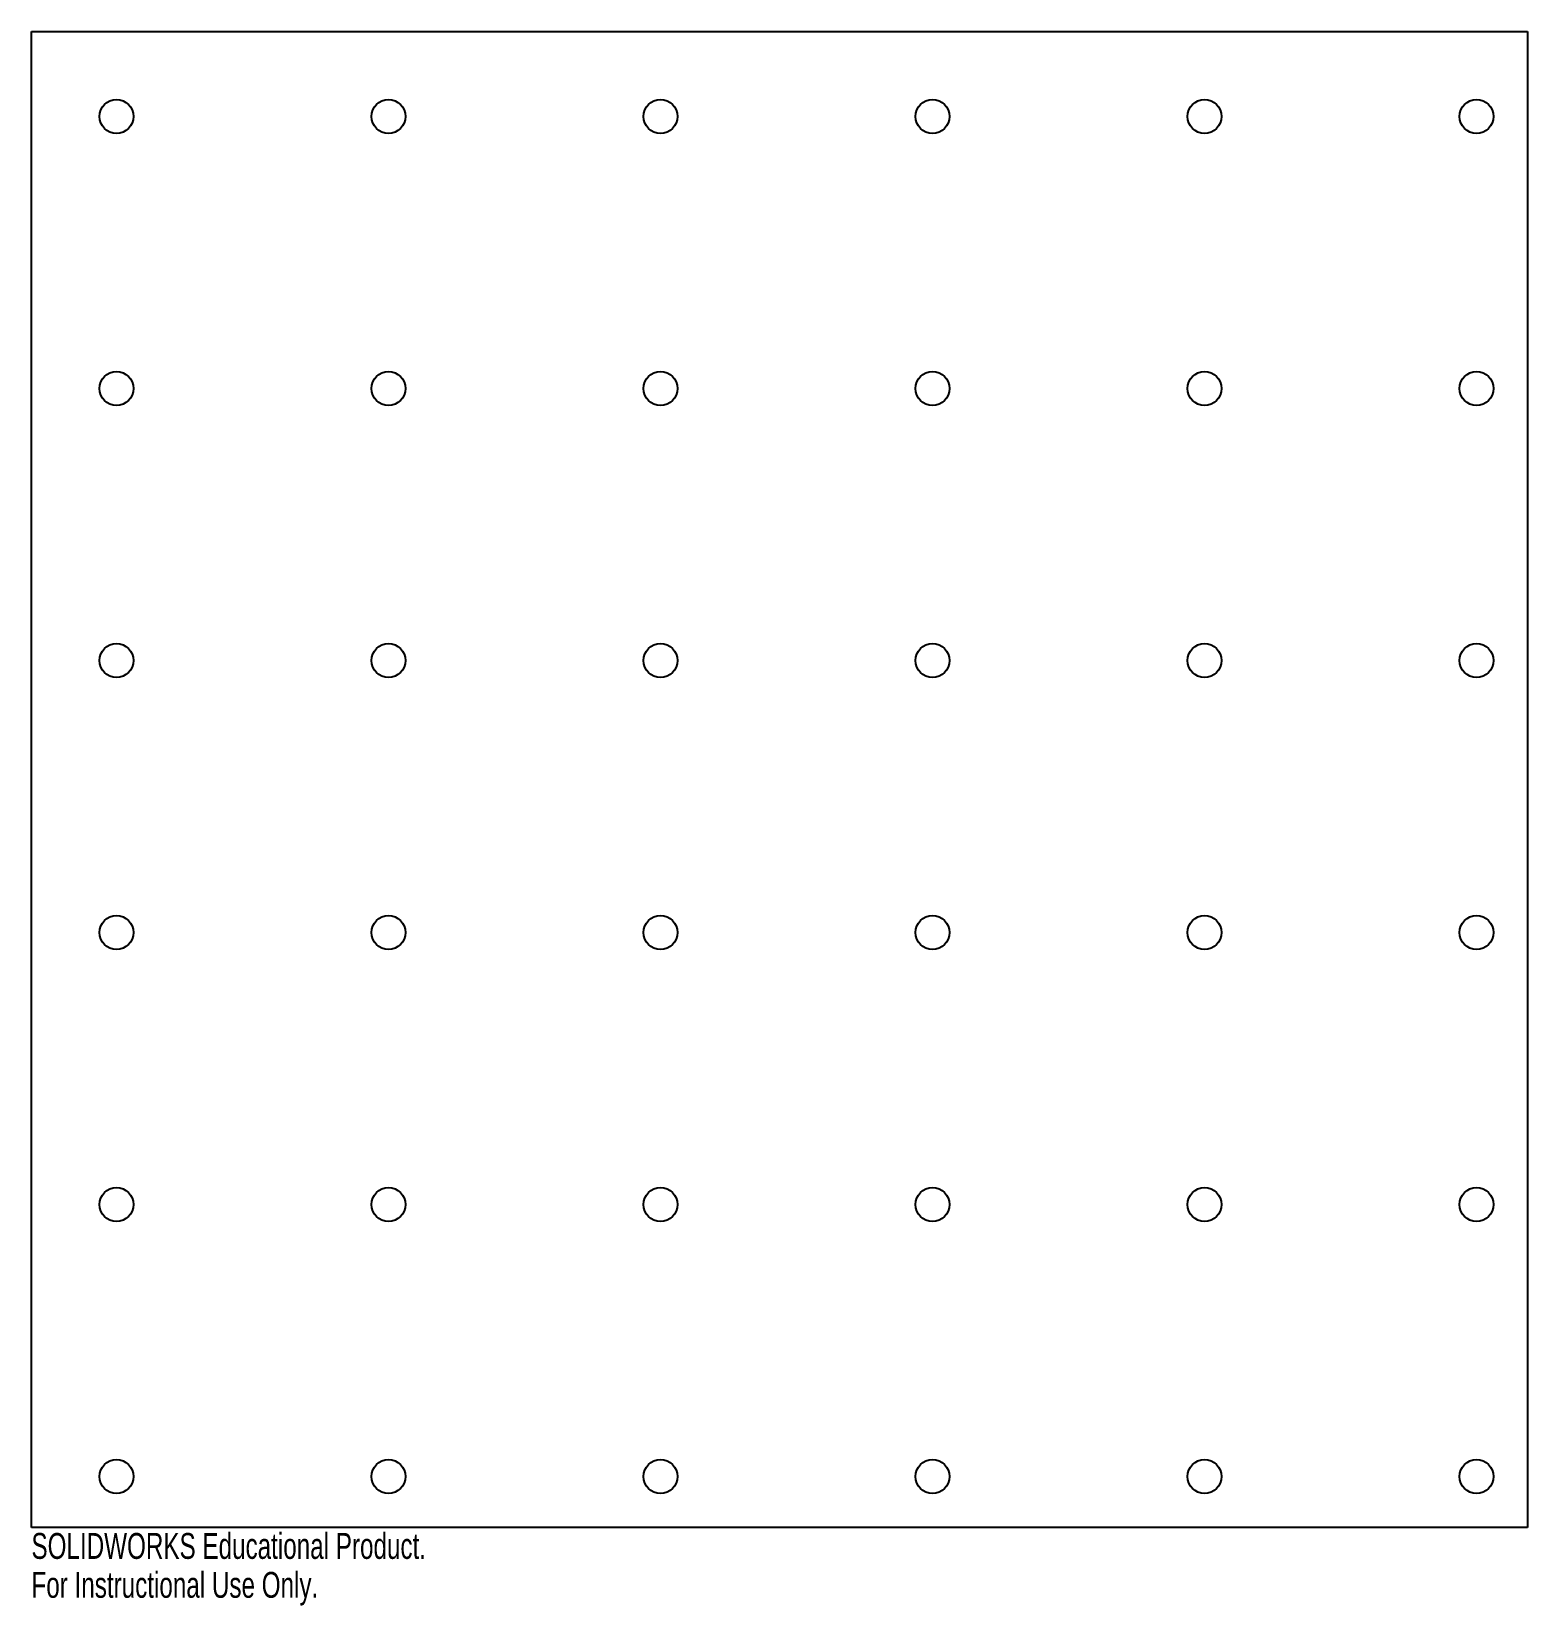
# Model space of a CAD drawing. Header units: inches. Extents: x -11 to 0, y -0.6 to 11.
import ezdxf

# ---------------------------------------------------------------- set-up
doc = ezdxf.new("R2010")
doc.units = ezdxf.units.IN
doc.header["$MEASUREMENT"] = 0
doc.styles.add('SLDTEXTSTYLE0', font='TXT', dxfattribs={"width": 0.7})

msp = doc.modelspace()

# ---------------------------------------------------------------- linework, layer by layer
at = {"color": 7, "linetype": 'Continuous', "lineweight": 25}
for p, q in [((-11, 0), (-11, 11)), ((-11, 11), (0, 11)), ((0, 11), (0, 0)), ((0, 0), (-11, 0))]:
    msp.add_line(p, q, dxfattribs=at)
for centre in [(-10.375, 10.375), (-8.375, 10.375), (-6.375, 10.375), (-4.375, 10.375), (-2.375, 10.375), (-0.375, 10.375), (-10.375, 8.375), (-8.375, 8.375), (-6.375, 8.375), (-4.375, 8.375), (-2.375, 8.375), (-0.375, 8.375), (-10.375, 6.375), (-8.375, 6.375), (-6.375, 6.375), (-4.375, 6.375), (-2.375, 6.375), (-0.375, 6.375), (-10.375, 4.375), (-8.375, 4.375), (-6.375, 4.375), (-4.375, 4.375), (-2.375, 4.375), (-0.375, 4.375), (-10.375, 2.375), (-8.375, 2.375), (-6.375, 2.375), (-4.375, 2.375), (-2.375, 2.375), (-0.375, 2.375), (-10.375, 0.375), (-8.375, 0.375), (-6.375, 0.375), (-4.375, 0.375), (-2.375, 0.375), (-0.375, 0.375)]:
    msp.add_circle(centre, 0.125, dxfattribs=at)

# ---------------------------------------------------------------- texts
at = {"color": 7, "linetype": 'Continuous', "char_height": 0.1903, "attachment_point": 1, "style": 'SLDTEXTSTYLE0'}
for s, insert in [('SOLIDWORKS Educational Product.', (-11, -0.04)), ('For Instructional Use Only.', (-11, -0.326))]:
    msp.add_mtext(s, dxfattribs=dict(at, insert=insert))

doc.saveas('drawing.dxf')
